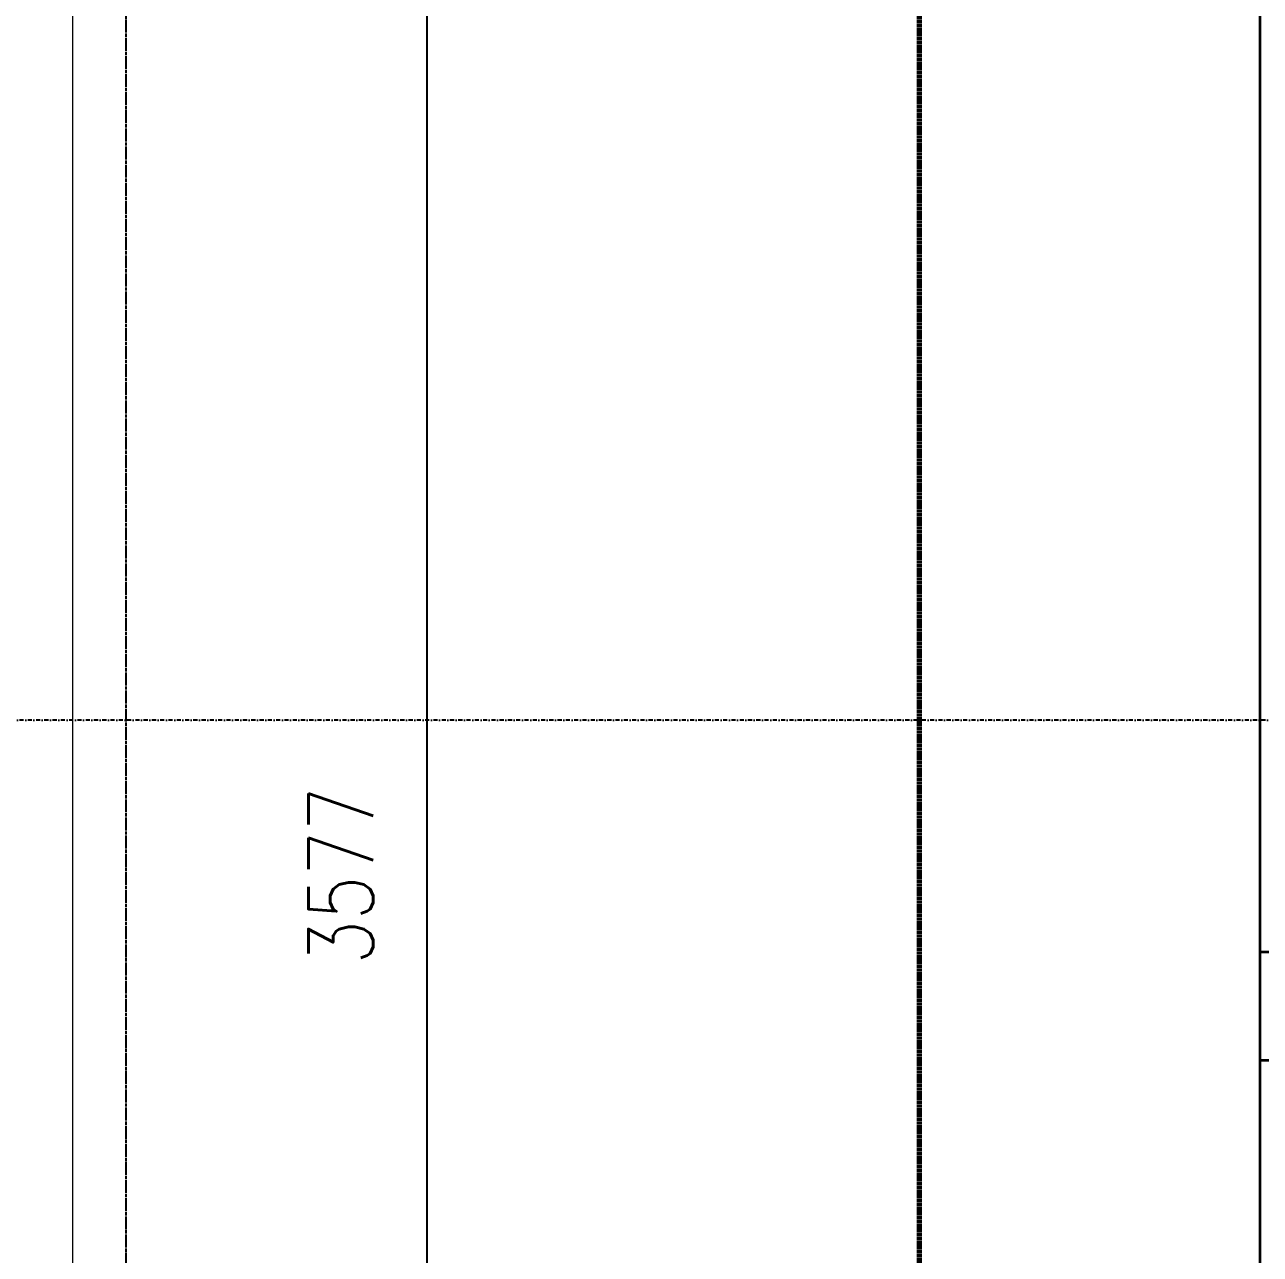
# Model space of a CAD drawing. Header units: millimetres. Extents: x -2196631 to 160, y -11674 to 51770.
# Drawn here: x -1053867 to -1051578, y 34162 to 36441 of the extents above; entities that cross this region are included whole.
import ezdxf
from ezdxf.enums import TextEntityAlignment as Align
from ezdxf.xclip import XClip

# ---------------------------------------------------------------- set-up
doc = ezdxf.new("R2010")
doc.units = ezdxf.units.MM
for name, pattern in [('_GRIDLINE', [11.2, 8, -0.6, 2, -0.6]), ('DASHDOTX2', [50.8, 25.4, -12.7, 0, -12.7]), ('DM1', [0.35, 0.05, -0.05, 0.2, -0.05]), ('HIDDEN', [0.375, 0.25, -0.125]), ('HIDDENX2', [19.05, 12.7, -6.35])]:
    doc.linetypes.add(name, pattern=pattern)
for name, color, linetype, lineweight in [('21 Xref BA201$0$A-DETL', 90, 'Continuous', 15), ('28 Xref BA305$0$A-DETL', 90, 'Continuous', 15), ('28 Xref BA305$0$A-WALL', 113, 'Continuous', 9), ('A-ANNO-SYMB', 150, 'Continuous', 5), ('A-WALL', 113, 'Continuous', 9), ('S-GRID', 1, 'Continuous', 5)]:
    doc.layers.add(name, color=color, linetype=linetype, lineweight=lineweight)
doc.layers.add('S-Dim', color=7, linetype='Continuous')
doc.styles.add('E100', font='ROMTH.shx', dxfattribs={"width": 0.85})
doc.styles.add('E175', font='ROMTH.shx', dxfattribs={"width": 0.85, "height": 4})
doc.styles.add('Romens', font='romans.shx', dxfattribs={"width": 0.8})
doc.dimstyles.new('AA-50 mm', dxfattribs={"dimtxt": 120, "dimasz": 120, "dimexe": 160, "dimexo": 12, "dimgap": 100, "dimtad": 1, "dimdec": 0, "dimzin": 0, "dimdsep": 46, "dimtxsty": 'Romens', "dimcen": 0.3, "dimdle": 2, "dimclrd": 1, "dimclre": 1, "dimclrt": 3, "dimadec": 0, "dimazin": 0, "dimtfac": 1, "dimtdec": 0, "dimtix": 1, "dimtmove": 1, "dimatfit": 3, "dimfxl": 0, "dimtolj": 1, "dimtzin": 0, "dimarcsym": 0})

# ---------------------------------------------------------------- blocks, each defined once
blk = doc.blocks.new('21 Xref BA201')
at = {"layer": '21 Xref BA201$0$A-DETL', "lineweight": 50}
blk.add_line((-1043785.7, 1850.4), (-1054714, 1850.4), dxfattribs=at)
blk = doc.blocks.new('28 Xref BA305')
at = {"layer": '28 Xref BA305$0$A-DETL', "color": 3, "lineweight": 35}
blk.add_line((-1051578.6455, 1850.44567), (-1051578.6455, 1650.44567), dxfattribs=at)
at = {"layer": '28 Xref BA305$0$A-WALL', "color": 8, "lineweight": 35}
blk.add_line((-1051578.6455, 3800.44567), (-1051578.6455, 1300.44567), dxfattribs=at)
at = {"layer": '28 Xref BA305$0$A-WALL', "color": 2, "lineweight": 18}
blk.add_line((-1053778.65684, 3700.44567), (-1053778.65684, 186.9425), dxfattribs=at)
at = {"layer": '28 Xref BA305$0$A-WALL', "color": 3, "lineweight": 35}
blk.add_line((-1051578.6455, 1650.44567), (-1051578.6455, 203.40846), dxfattribs=at)
at = {"layer": '28 Xref BA305$0$A-WALL', "lineweight": 35}
blk.add_line((-1051578.6455, 1300.44567), (-1051578.6455, 1300.44567), dxfattribs=at)
at = {"layer": 'A-WALL', "color": 8, "linetype": 'HIDDENX2', "ltscale": 0.4}
blk.add_line((-1051578.68769, 4815.40846), (-1051578.68769, 1850.40846), dxfattribs=at)
ref = blk.add_blockref('21 Xref BA201', (-2098199.96088, 0), dxfattribs=dict(xscale=-1))
XClip(ref).set_block_clipping_path([(-1046821.273182428, 4540.44887487), (-1060440.5084648631, 4550.4456720384), (-1060440.5084648631, 1300.4456720384), (-1056445.9646267691, 1280.4456719445), (-1056421.290457831, 1850.4456720384), (-1046821.3171875631, 1850.4456720384)])
at = {"color": 10, "linetype": 'Continuous', "style": 'E175', "width": 0.85}
blk.add_attdef('POOL_SIDE_ELEVATION', (-1089924.93658, -4582.55958), '', height=320, dxfattribs=at)
at = {"color": 6, "linetype": 'Continuous', "style": 'E100', "width": 0.85}
blk.add_attdef('SCALE', text='', height=160, dxfattribs=at).set_placement((-1092437.31517, -4942.55958), align=Align.RIGHT)
at = {"layer": '28 Xref BA305$0$A-DETL', "color": 3, "lineweight": 35}
for p, q in [((-1051378.6455, 1850.44567), (-1051578.6455, 1850.44567)), ((-1051578.6455, 1650.44567), (-1041793.6603, 1650.44567))]:
    blk.add_line(p, q, dxfattribs=at)
at = {"layer": 'S-Dim', "color": 8, "linetype": 'DASHDOTX2', "ltscale": 0.3}
blk.add_line((-1048024.83878, 2280.40962), (-1061913.74032, 2280.40846), dxfattribs=at)
blk = doc.blocks.new('*D593')
at = {"color": 1, "linetype": 'DM1', "lineweight": -2, "transparency": 16777216}
for p, q in [((-1053119.5, 36652.1), (-1053281.5, 36652.1)), ((-1053119.5, 33075.1), (-1053281.5, 33075.1))]:
    blk.add_line(p, q, dxfattribs=at)
at = {"color": 1, "lineweight": -2, "transparency": 16777216}
blk.add_line((-1053121.5, 33195.1), (-1053121.5, 36532.1), dxfattribs=at)
at = {"color": 1, "transparency": 16777216}
for points in [[(-1053141.5, 36532.1), (-1053101.5, 36532.1), (-1053121.5, 36652.1)], [(-1053141.5, 33195.1), (-1053101.5, 33195.1), (-1053121.5, 33075.1)]]:
    blk.add_solid(points, dxfattribs=at)
at = {"layer": 'Defpoints', "color": 0, "transparency": 16777216}
for p in [(-1053121.5, 36652.1), (-1052086.7, 36652.1), (-1052086.7, 33075.1)]:
    blk.add_point(p, dxfattribs=at)
at = {"color": 3, "transparency": 16777216, "insert": (-1053281.5, 34863.6), "char_height": 120, "attachment_point": 5, "rotation": 90, "style": 'Romens'}
blk.add_mtext('\\A1;3577', dxfattribs=at)
blk = doc.blocks.new('*D625')
at = {"color": 1, "linetype": 'DM1', "lineweight": -2, "transparency": 16777216}
for p, q in [((-2, 37761.4), (160, 37761.4)), ((-2, 34172.1), (160, 34172.1))]:
    blk.add_line(p, q, dxfattribs=at)
at = {"color": 1, "lineweight": -2, "transparency": 16777216}
blk.add_line((0, 37641.4), (0, 34292.1), dxfattribs=at)
at = {"color": 1, "transparency": 16777216}
for points in [[(-20, 37641.4), (20, 37641.4), (0, 37761.4)], [(-20, 34292.1), (20, 34292.1), (0, 34172.1)]]:
    blk.add_solid(points, dxfattribs=at)
at = {"layer": 'Defpoints', "color": 0, "transparency": 16777216}
for p in [(-1100938.7, 37761.4), (-1100938.7, 34172.1), (0, 34172.1)]:
    blk.add_point(p, dxfattribs=at)
at = {"color": 3, "transparency": 16777216, "insert": (-160, 35966.7), "char_height": 120, "attachment_point": 5, "rotation": 90, "style": 'Romens'}
blk.add_mtext('\\A1;3589', dxfattribs=at)

msp = doc.modelspace()

# ---------------------------------------------------------------- block references
msp.add_blockref('28 Xref BA305', (0, 32871.6594))

# ---------------------------------------------------------------- next in the draw order: linework, layer by layer
at = {"layer": 'A-ANNO-SYMB', "color": 2, "linetype": 'HIDDEN', "lineweight": 70, "ltscale": 6}
msp.add_line((-1052209.6282, 38370.6792), (-1052209.6282, 33327.7349), dxfattribs=at)
at = {"layer": 'S-GRID', "color": 8, "linetype": '_GRIDLINE', "lineweight": 25, "ltscale": 3}
msp.add_line((-1053679.3704, 31352.3316), (-1053679.3704, 39426.3793), dxfattribs=at)

# ---------------------------------------------------------------- next in the draw order: dimensions: what is measured, and where the dimension line sits
for base, p1, p2, override, picture, middle in [((0, 34172.105), (-1100938.7079, 37761.3818), (-1100938.7079, 34172.105), {"dimfxl": 2, "dimfxlon": 1}, '*D625', (-160, 35966.7434)), ((-1053121.4959, 36652.0678), (-1052086.7232, 33075.0678), (-1052086.7232, 36652.0678), {"dimfxl": 2, "dimfxlon": 1, "dimarcsym": 1}, '*D593', (-1053281.4959, 34863.5678))]:
    dim = msp.add_linear_dim(base=base, p1=p1, p2=p2, angle=90, dimstyle='AA-50 mm', override=override)
    dim.commit()
    dim.dimension.update_dxf_attribs({"geometry": picture, "text_midpoint": middle})

# ---------------------------------------------------------------- next in the draw order: leaders
msp.add_leader([(-1053278, 33075.0678), (-1054501.4537, 34660.452), (-1061112, 34660.452)], dimstyle='AA-50 mm', override={"dimgap": 100, "dimtad": 0})

doc.saveas('drawing.dxf')
